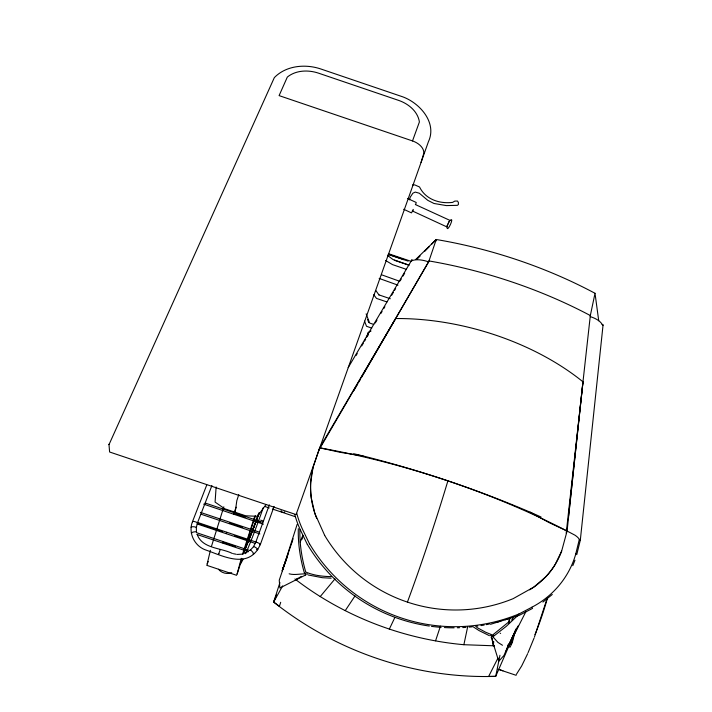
<?xml version="1.0" encoding="UTF-8"?>
<svg xmlns="http://www.w3.org/2000/svg" width="712" height="712" viewBox="0 0 712 712"><rect width="100%" height="100%" fill="white"/><g stroke="black" fill="none" stroke-linecap="round" stroke-linejoin="round"><path stroke-width="1.07" d="M298.31 528.624C297.91 543.657 300.224 558.689 304.425 573.098M299.868 529.692C299.565 543.986 301.799 558.27 305.724 572.003C313.654 575.492 322.661 576.471 331.294 576.631M108.998 444.635L109.612 452.004L296.094 514.589L428.428 141.679C437.613 122.055 418.629 101.674 400.723 96.147L320.765 68.966C305.323 63.742 286.108 65.504 274.334 77.608L108.998 444.635L109.319 443.914M216.128 486.99L215.086 502.094L224.689 508.76L245.676 515.799L257.433 516.307L265.843 504.772M324.663 535.397A152.973 152.074 77.7 0 0 407.415 602.094A152.973 152.065 77.7 0 0 513.183 598.641L533.973 587L545.686 576.862A76.264 73.612 -12.7 0 0 555.04 564.723L561.652 551.088L567.081 531.036L582.977 381.819A188.093 108.349 16 0 0 395.632 318.54L319.635 447.821L313.022 467.526L310.69 482.638A76.665 70.372 71.3 0 0 311.313 498.169L314.873 513.459L324.681 535.388M576.756 554.657L580.324 540.096L603.055 325.055M568.577 515.844L582.977 381.819M566.2 533.181L590.328 315.541L595.018 293.291L598.721 320.747M493.745 641.61L493.211 645.82L492.268 638.21M235.183 512.275L236.829 500.616L238.796 494.582M541.022 516.983L530.048 512.133A318.949 87.985 17.6 0 0 363.075 455.965L340.229 452.334L319.635 447.821A329.798 116.537 17.3 0 1 447.892 480.867A329.798 116.537 17.3 0 1 567.081 531.036L575.011 535.21A23.389 7.627 15.3 0 1 579.346 539.393L580.307 539.972L579.817 540.31M499.957 655.289L495.712 676.356L488.672 676.373L498.017 657.986M294.91 578.972C343.478 616.352 402.885 639.207 463.877 644.707L467.668 626.836M197.375 523.204L196.316 527.628L196.476 532.149A2.608 0.685 -11.1 0 0 193.219 532.078A2.608 0.685 -11.1 0 0 191.679 533.377M575.75 553.963L579.337 539.393M580.28 540.168L579.88 540.07M229.932 523.658L230.412 522.43L230.27 522.991M234.017 512.943L233.545 514.153L233.785 513.646M242.08 558.822L236.998 574.379L241.315 558.333M508.697 644.387L503.998 655.441L498.747 661.279L491.2 637.053M514.696 632.496L510.985 644.6M279.932 582.585L273.648 602.041A312.452 282.228 26.1 0 0 495.712 676.356L508.617 646.727L510.041 647.208L512.284 642.553L515.346 630.796M509.009 621.95L510.13 617.669M512.836 617.126L512.008 620.259L513.388 617.224M547.021 598.819L534.436 637.035M210.396 550.287L207.085 564.367L208.18 561.465M211.553 546.051L223.826 506.828M366.68 337.301L368.077 332.433L371.059 331M409.489 199.858L410.281 197.108L412.889 193.192L415.265 192.089L419.323 193.237L427.752 200.321L433.955 203.472L446.308 205.59L457.389 205.341L458.386 204.558L458.394 202.52L457.496 201.033L454.826 201.095L452.627 202.386C439.544 203.988 425.616 199.467 419.528 186.98L414.66 184.862L412.568 184.906M242.543 554.123L254.771 516.164M243.433 553.883L250.731 530.191M421.059 162.443L423.56 154.077A14.231 8.802 20.7 0 0 412.506 140.931L279.095 95.613L287.328 77.065C295.97 70.07 308.341 69.731 318.531 73.158L398.524 100.356C408.261 103.649 417.784 111.277 419.404 121.948L412.506 140.931M283.839 565.622L282.744 569.102L285.708 561.012M223.079 542.17L223.212 541.618L222.811 542.882M283.26 567.865L297.135 524.415M292.089 541.903L293.104 538.744M280.697 602.299L279.407 606.348L273.648 602.041L276.514 595.027M411.794 261.028L411.545 260.414A1.273 0.614 27.4 0 1 412.026 260.138L412.942 260.361A23.265 11.107 26.9 0 1 428.66 261.9L436.251 239.508A308.465 177.519 16.3 0 1 595.018 293.291M435.566 640.8L440.425 626.204M251.069 529.141L255.51 515.808M435.584 241.502L436.251 239.508L415.701 259.48M226.425 532.941C225.784 535.166 227.164 530.743 226.532 532.976M301.781 539.652L303.232 535.468M292.436 540.951L282.139 570.873L287.381 556.57M287.951 554.461L279.246 580.182L279.887 588.005L305.751 574.922M415.763 204.113L416.208 202.466L407.46 198.425M274.102 506.428L260.361 544.484L257.708 549.575M259.15 532.888L255.644 542.562A2.545 0.659 23.2 0 1 258.999 543.274A2.545 0.659 23.2 0 1 259.595 544.671M259.506 531.909L262.701 523.124M263.066 522.11L269.341 504.835M233.803 513.432L236.144 507.193M197.411 523.044L211.918 485.557M206.756 484.97L192.463 521.727C187.959 532.976 194.652 546.433 206.08 550.109C222.002 555.565 244.83 567.909 257.611 549.7M447.189 225.909C445.908 236.117 456.258 213.627 449.325 221.272M572.804 565.666L574.976 560.219M528.064 652.699L534.08 638.032M446.896 226.478L447.474 225.223M447.261 225.624L447.83 224.422M447.697 224.627L449.147 221.512M505.921 651.249L516.227 628.847L506.543 649.887L518.087 626.035L507.149 648.561L525.856 611.715M218.931 553.571L218.54 554.283L220.293 549.442M448.177 223.559L448.676 222.5M389.313 629.15L394.902 617.384M508.617 646.727L510.86 642.073L512.284 642.553M527.663 653.678L521.647 666.005L516.36 674.38M448.987 221.939L449.859 220.355L415.336 204.531M250.304 550.18L253.445 546.772L255.136 543.514M413.289 209.39L412.337 210.948L446.842 226.897M412.969 210.396L411.456 212.87L403.695 209.275M273.648 602.041L282.628 585.896M353.837 390.648L357.736 383.91M358.857 381.988L360.521 379.104M361.643 377.182L429.122 260.966A312.443 175.766 16.3 0 1 590.328 315.541M318.923 450.029L429.122 260.966M348.186 367.615L411.919 259.782M356.071 355.493L357.202 353.579M361.723 345.925L363.414 343.059M364.544 341.146L365.674 339.232M367.374 336.358L368.505 334.444M375.286 322.963L376.977 320.097M380.938 313.405L382.068 311.491M383.759 308.616L384.889 306.703M391.671 295.222L393.371 292.356M394.501 290.443L395.632 288.529M400.144 280.875L401.274 278.962M402.974 276.096L404.665 273.221M345.276 610.576L355.057 595.855M320.204 596.603L335.005 578.865M417.018 259.204L420.098 256.053M424.717 251.327L429.327 246.601M431.632 244.234L436.251 239.508M507.843 645.152L510.86 642.073M518.656 614.67L506.339 626.284L492.918 636.777M297.456 578.331L295.934 579.746L301.301 576.417M509.863 621.051L492.597 635.051L485.655 632.238L476.684 627.352M552.272 594.484L542.918 602.067M248.079 551.604L241.893 554.159L237.185 554.443M518.808 614.064L532.024 607.158M532.585 608.377L519.244 615.355L490.488 624.317M602.601 325.446L602.984 325.206A1.282 0.579 5.8 0 0 602.895 324.743L602.094 324.387M231.738 572.697C227.164 574.486 221.574 573.115 218.477 569.262M289.143 573.81C295.133 575.527 301.443 573.293 307.522 574.023M331.142 578.206L322.322 577.699L308.127 574.958M494.484 645.82L463.877 644.707M233.367 553.696L236.233 554.256M353.642 453.695L363.075 455.965M502.939 670.784L499.904 669.769M265.006 506.535L269.225 507.95M272.385 509.009L295.56 516.787M260.654 520.143L263.111 520.97M205.216 503.037L262.879 522.377M235.868 514.126L245.15 517.241M257.539 521.398L260.637 522.43M203.668 504.141L263.404 524.174M200.428 512.382L259.337 532.131M231.186 523.507L242.578 527.325M200.944 514.18L259.862 533.938M197.687 522.483L256.801 542.304M198.417 523.551L222.322 531.561M234.791 535.744L246.218 539.571M197.162 523.952L255.261 543.416M500.171 633.235L500.634 633.395M196.45 532.647L249.957 550.581M223.995 542.704L235.423 546.531M196.957 534.463L248.417 551.711M232.415 553.5C221.138 547.697 202.279 548.765 197.26 534.578M206.703 565.292L236.642 575.314M498.035 669.244L516.164 675.314M388.485 253.695L411.527 261.491M403.9 259.675L388.165 254.344L408.145 261.117M409.169 265.167L392.988 259.515L387.515 255.421M394.341 260.254L407.985 264.873M406.525 269.403L392.437 264.588L385.637 260.503M378.82 294.848L390.318 298.737M386.936 301.941L376.488 298.408L373.738 294.697M373.773 324.441L369.617 323.034L366.137 313.85M371.726 328.116L366.52 326.283L364.517 321.148M381.614 274.805L399.405 281.178M379.149 278.41L397.972 285.156M489.429 635.7L479.078 630.601L473.347 626.916M567.072 531.036L548.899 522.519L530.048 512.133M490.461 635.318L491.983 636.03M502.485 645.268L497.911 642.384L492.357 636.208M375.767 290.434L378.998 294.964M309.506 543.879L303.009 530.333A88.03 80.999 71.5 0 1 296.753 513.334M307.308 544.386L300.776 530.778A84.443 77.857 71.7 0 1 294.768 514.456M367.588 319.528L368.78 322.607M590.195 316.582A23.434 10.555 6.3 0 1 602.138 324.378M575.777 553.972A87.567 84.666 -12.4 0 1 532.024 607.14M484.169 625.056A171.058 170.061 77.9 0 1 480.983 625.608M477.779 626.097A171.058 170.061 77.9 0 1 475.643 626.391M472.421 626.783A171.058 170.061 77.9 0 1 469.19 627.112M465.959 627.379A171.058 170.061 77.9 0 1 462.738 627.583M459.516 627.726A171.058 170.061 77.9 0 1 457.362 627.779M454.123 627.824A171.058 170.061 77.9 0 1 444.386 627.566M441.137 627.361A171.058 170.061 77.9 0 1 431.463 626.355M429.327 626.062A171.058 170.061 77.9 0 1 307.353 544.351M510.148 618.114A171.058 170.061 77.9 0 1 505.039 619.841M500.91 621.095A171.058 170.061 77.9 0 1 495.712 622.519M489.447 623.997A171.058 170.061 77.9 0 1 486.287 624.647M518.79 614.011A169.785 168.788 77.8 0 1 309.551 543.852M447.892 480.867A149.876 10.021 -71.8 0 1 407.406 602.121M561.661 551.088A76.335 73.674 -12.7 0 1 529.612 589.839M316.707 518.381A76.736 70.435 71.3 0 1 313.013 467.517M493.87 635.327A121.138 67.871 -27.8 0 1 491.316 637.151M305.653 574.922A122.669 77.083 60.2 0 1 305.065 572.938M192.552 521.932A2.563 0.676 16.1 0 1 194.599 521.593A2.563 0.676 16.1 0 1 197.411 523.044M191.216 527.45A2.59 0.694 4.4 0 1 193.361 526.729A2.59 0.694 4.4 0 1 196.298 527.619M253.454 546.78A2.563 0.605 35 0 1 256.729 548.302A2.563 0.605 35 0 1 256.56 549.45M250.321 550.198A2.563 0.498 50.5 0 1 252.715 552.209A2.563 0.498 50.5 0 1 253.116 553.892M263.289 507.62A64.703 3.72 -70.9 0 1 245.658 553.687M243.095 559.223A64.703 3.72 -70.9 0 1 240.175 564.109M244.02 551.302A59.434 3.507 -70.8 0 0 259.168 512.774A59.434 3.507 -70.8 0 1 244.047 551.23M258.687 513.494A58.651 3.471 -70.8 0 1 252.52 530.111M252.164 531.027A58.651 3.471 -70.8 0 1 244.083 550.545M258.839 513.548A58.651 3.462 -70.8 0 1 252.68 530.164M252.324 531.081A58.651 3.462 -70.8 0 1 244.243 550.598M300.259 542.099A52.804 0.979 -71.1 0 1 302.822 535.344M509.605 617.455A52.715 7.716 -73.1 0 1 508.626 623.089M547.644 597.421A61.633 10.315 -72.9 0 1 534.97 634.606M284.827 511.91A2.296 2.207 3.5 0 1 281.071 510.646"/></g></svg>
